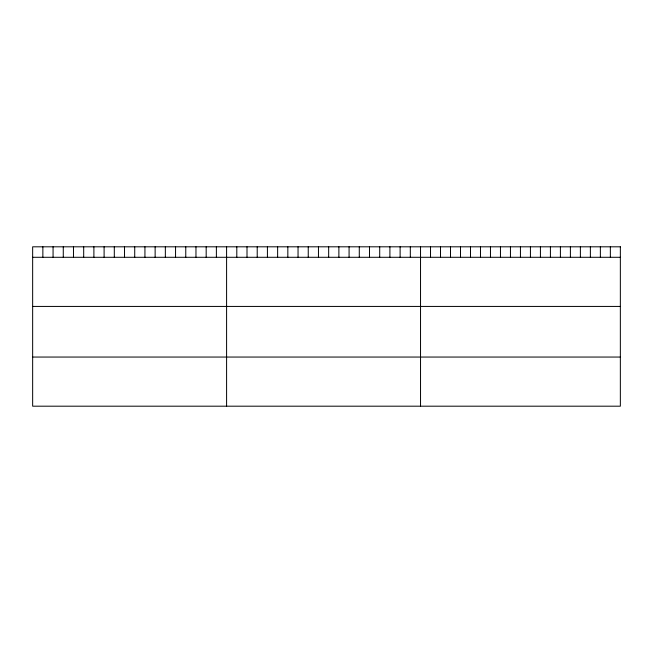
<?xml version="1.0" encoding="UTF-8"?>
<svg xmlns="http://www.w3.org/2000/svg" width="653" height="653" viewBox="0 0 653 653"><rect width="100%" height="100%" fill="white"/><g stroke="black" fill="none" stroke-linecap="round" stroke-linejoin="round"><path stroke-width="0.98" d="M32.65 257.29L620.35 257.29M32.65 306.428L620.35 306.428M32.65 357.052L620.35 357.052M610.359 246.81L610.359 257.29M600.368 246.81L600.368 257.29M590.377 246.81L590.377 257.29M580.386 246.81L580.386 257.29M570.395 246.81L570.395 257.29M560.405 246.81L560.405 257.29M550.414 246.81L550.414 257.29M540.423 246.81L540.423 257.29M530.432 246.81L530.432 257.29M520.441 246.81L520.441 257.29M510.45 246.81L510.45 257.29M500.459 246.81L500.459 257.29M490.468 246.81L490.468 257.29M480.477 246.81L480.477 257.29M470.486 246.81L470.486 257.29M460.496 246.81L460.496 257.29M450.505 246.81L450.505 257.29M440.514 246.81L440.514 257.29M430.523 246.81L430.523 257.29M420.532 246.81L420.532 406.19M410.321 246.81L410.321 257.29M400.118 246.81L400.118 257.29M389.906 246.81L389.906 257.29M379.703 246.81L379.703 257.29M369.492 246.81L369.492 257.29M359.289 246.81L359.289 257.29M349.077 246.81L349.077 257.29M338.874 246.81L338.874 257.29M328.663 246.81L328.663 257.29M318.46 246.81L318.46 257.29M308.249 246.81L308.249 257.29M298.046 246.81L298.046 257.29M287.834 246.81L287.834 257.29M277.631 246.81L277.631 257.29M267.42 246.81L267.42 257.29M257.217 246.81L257.217 257.29M247.005 246.81L247.005 257.29M236.802 246.81L236.802 257.29M226.591 246.81L226.591 406.19M216.38 246.81L216.38 257.29M206.177 246.81L206.177 257.29M195.965 246.81L195.965 257.29M185.762 246.81L185.762 257.29M175.551 246.81L175.551 257.29M165.348 246.81L165.348 257.29M155.136 246.81L155.136 257.29M144.933 246.81L144.933 257.29M134.722 246.81L134.722 257.29M124.519 246.81L124.519 257.29M114.308 246.81L114.308 257.29M104.105 246.81L104.105 257.29M93.893 246.81L93.893 257.29M83.69 246.81L83.69 257.29M73.479 246.81L73.479 257.29M63.276 246.81L63.276 257.29M53.064 246.81L53.064 257.29M42.861 246.81L42.861 257.29M620.35 246.81L32.65 246.81L32.65 406.19L620.35 406.19L620.35 246.81"/></g></svg>
